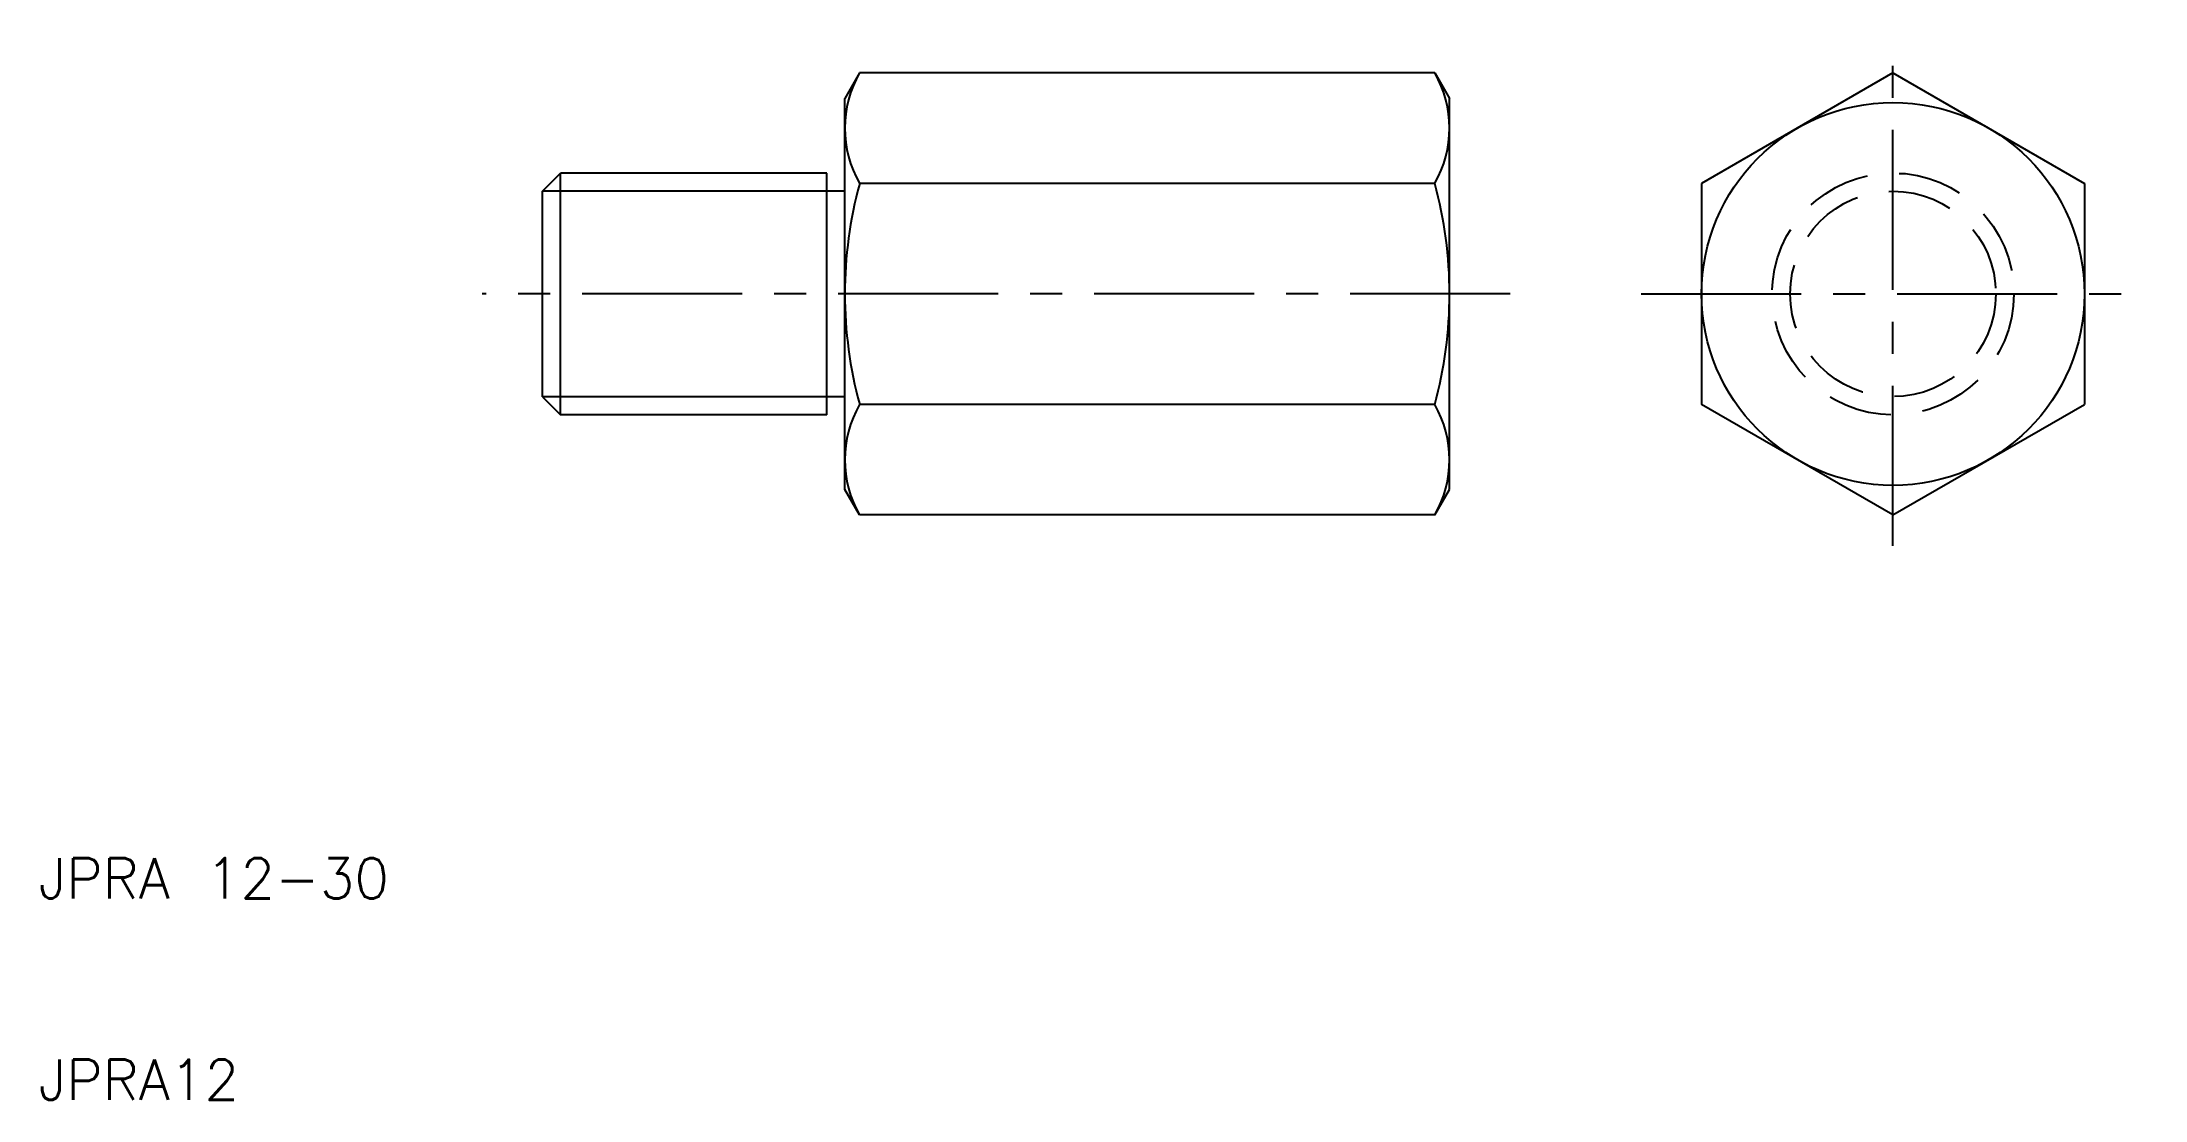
# Model space of a CAD drawing. Extents: x 10 to 114, y 10 to 62.
import ezdxf

# ---------------------------------------------------------------- set-up
doc = ezdxf.new("R2010")
doc.units = 0
doc.header["$LTSCALE"] = 0.25
doc.linetypes.add('CENTER', pattern=[50.8, 31.75, -6.35, 6.35, -6.35])
doc.linetypes.add('DASHED', pattern=[19.05, 12.7, -6.35])
doc.layers.get('0').update_dxf_attribs({"linetype": 'CONTINUOUS'})
doc.layers.add('CENTER', color=1, linetype='CENTER')
doc.styles.get("Standard").update_dxf_attribs({"font": 'txt.shx', "bigfont": 'extfont.shx'})

msp = doc.modelspace()

# ---------------------------------------------------------------- linework, layer by layer
for p, q in [((50.73, 60.97), (50, 59.7)), ((79.27, 60.97), (50.73, 60.97)), ((79.27, 60.97), (80, 59.7)), ((102, 60.97), (92.5, 55.48)), ((102, 60.97), (111.5, 55.48)), ((50, 55.1), (50, 59.7)), ((80, 40.3), (80, 59.7)), ((35, 55.1), (35.9, 56)), ((35.9, 44), (35.9, 56)), ((49.1, 56), (35.9, 56)), ((49.1, 55.1), (49.1, 56)), ((79.27, 55.48), (50.73, 55.48)), ((92.5, 55.48), (92.5, 44.52)), ((111.5, 55.48), (111.5, 44.52)), ((35, 44.9), (35, 55.1)), ((49.1, 44.9), (49.1, 55.1)), ((50, 55.1), (49.1, 55.1)), ((50, 44.9), (50, 55.1)), ((35, 44.9), (35.9, 44)), ((49.1, 44), (49.1, 44.9)), ((50, 44.9), (49.1, 44.9)), ((50, 40.3), (50, 44.9)), ((49.1, 44), (35.9, 44)), ((79.27, 44.52), (50.73, 44.52)), ((102, 39.03), (92.5, 44.52)), ((102, 39.03), (111.5, 44.52)), ((50.73, 39.03), (50, 40.3)), ((79.27, 39.03), (80, 40.3)), ((79.27, 39.03), (50.73, 39.03))]:
    msp.add_line(p, q)
at = {"color": 3}
for p, q in [((49.1, 55.1), (35, 55.1)), ((49.1, 44.9), (35, 44.9))]:
    msp.add_line(p, q, dxfattribs=at)
msp.add_circle((102, 50), 9.5)
at = {"color": 3, "linetype": 'DASHED'}
for radius in [6, 5.1]:
    msp.add_circle((102, 50), radius, dxfattribs=at)
for centre, radius, start, end in [((55.48, 58.23), 5.48, 150, 210), ((74.52, 58.23), 5.48, 330, 30), ((70.84, 50), 20.84, 164.7385, 195.2615), ((59.16, 50), 20.84, 344.7385, 15.2615), ((55.48, 41.77), 5.48, 150, 210), ((74.52, 41.77), 5.48, 330, 30)]:
    msp.add_arc(centre, radius, start, end)
at = {"layer": 'CENTER', "color": 1, "linetype": 'CENTER'}
for p, q in [((102, 37.5), (102, 62.5)), ((83, 50), (32, 50)), ((89.5, 50), (114.5, 50))]:
    msp.add_line(p, q, dxfattribs=at)

# ---------------------------------------------------------------- texts
for s, p in [('JPRA 12-30', (10, 20)), ('JPRA12', (10, 10))]:
    msp.add_text(s, height=2).set_placement(p)

doc.saveas('drawing.dxf')
